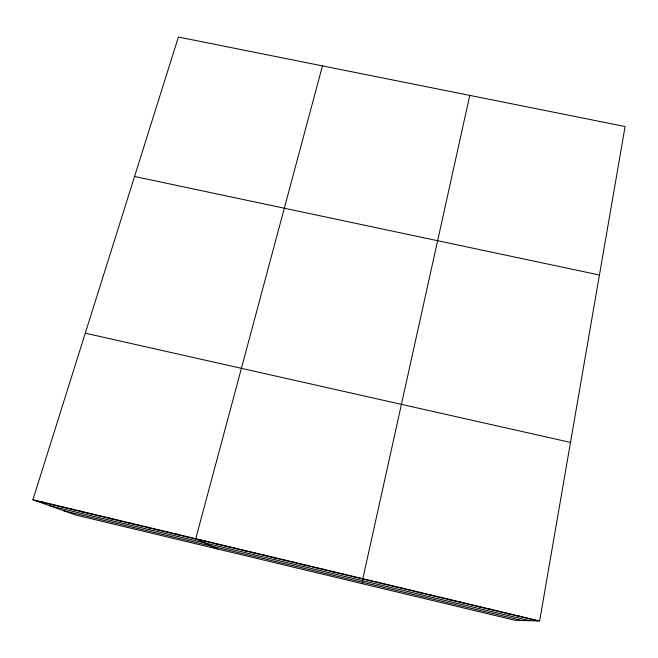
<?xml version="1.0" encoding="UTF-8"?>
<svg xmlns="http://www.w3.org/2000/svg" width="658" height="658" viewBox="0 0 658 658"><rect width="100%" height="100%" fill="white"/><g stroke="black" fill="none" stroke-linecap="round" stroke-linejoin="round"><path stroke-width="0.99" d="M362.385 583.704L362.854 578.678L469.771 95.402M539.642 620.971L625.1 126.525L178.417 37.029L32.9 499.743L75.612 514.984L515.239 620.33L539.642 620.971L32.9 499.743M322.453 65.89L195.755 538.696L217.395 548.961M401.306 588.252L401.725 587.972M410.97 590.563L411.48 590.308M420.643 592.874L421.252 592.644M430.324 595.194L431.031 594.988M440.029 597.513L440.835 597.332M449.743 599.841L450.648 599.677M459.473 602.169L460.477 602.029M469.22 604.505L470.322 604.381M478.975 606.841L480.175 606.742M488.754 609.176L490.054 609.102M498.542 611.521L499.94 611.471M508.346 613.865L509.843 613.84M518.159 616.209L519.762 616.209M527.996 618.561L529.69 618.586M134.561 176.476L599.438 275.011M85.277 333.187L570.502 442.423M36.034 500.853L537.841 620.922M50.263 505.936L529.69 620.708M63.67 510.723L522.033 620.502M42.367 502.005L45.41 503.099M51.842 504.275L54.795 505.344M61.334 506.545L64.204 507.598M70.842 508.815L73.622 509.851M80.366 511.093L83.048 512.105M89.899 513.38L92.498 514.367M99.448 515.658L101.957 516.629M109.014 517.953L111.432 518.899M118.596 520.239L120.924 521.169M128.187 522.534L130.424 523.439M137.802 524.837L139.94 525.717M147.417 527.14L149.473 527.996M157.056 529.443L159.014 530.282M166.713 531.754L168.58 532.569M176.377 534.066L178.154 534.864M186.058 536.377L187.736 537.158M205.461 541.024L206.957 541.756M215.191 543.352L216.589 544.059M224.929 545.679L226.237 546.362M234.684 548.015L235.893 548.673M244.447 550.351L245.574 550.993M254.235 552.687L255.263 553.312M264.031 555.031L264.968 555.632M273.851 557.384L274.682 557.959M283.68 559.736L284.421 560.287M293.517 562.088L294.167 562.615M303.379 564.449L303.93 564.951M313.257 566.809L313.71 567.295M323.144 569.178L323.497 569.639M333.047 571.547L333.31 571.983M342.966 573.916L343.131 574.335"/></g></svg>
